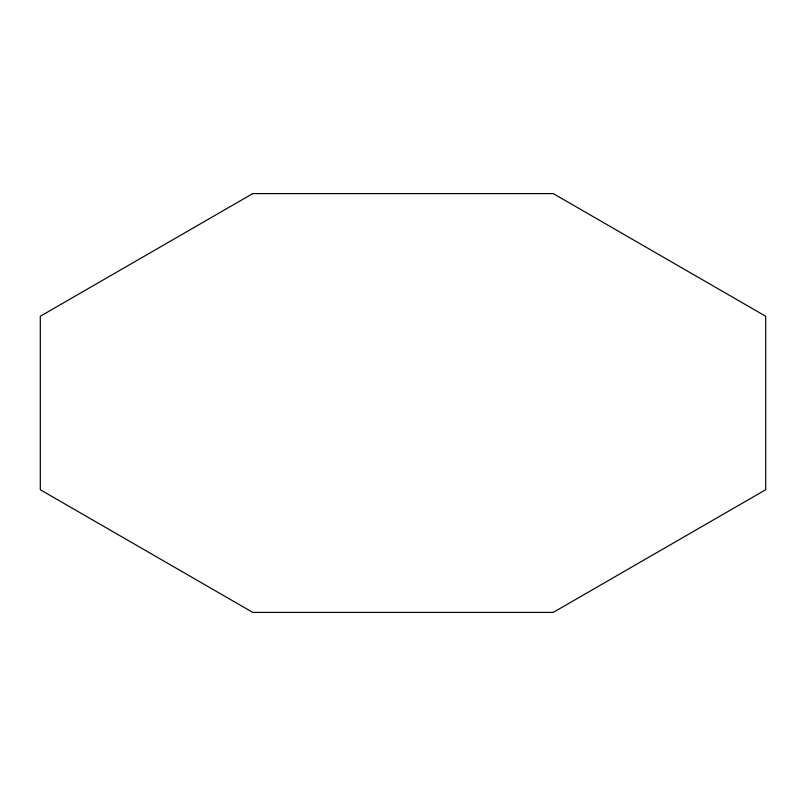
<?xml version="1.0" encoding="UTF-8"?>
<svg xmlns="http://www.w3.org/2000/svg" width="806" height="806" viewBox="0 0 806 806"><rect width="100%" height="100%" fill="white"/><g stroke="black" fill="none" stroke-linecap="round" stroke-linejoin="round"><path stroke-width="1.21" d="M252.762 193.601L40.3 316.264L40.3 489.736L252.762 612.399L553.238 612.399L765.7 489.736L765.7 316.264L553.238 193.601L252.762 193.601"/></g></svg>
